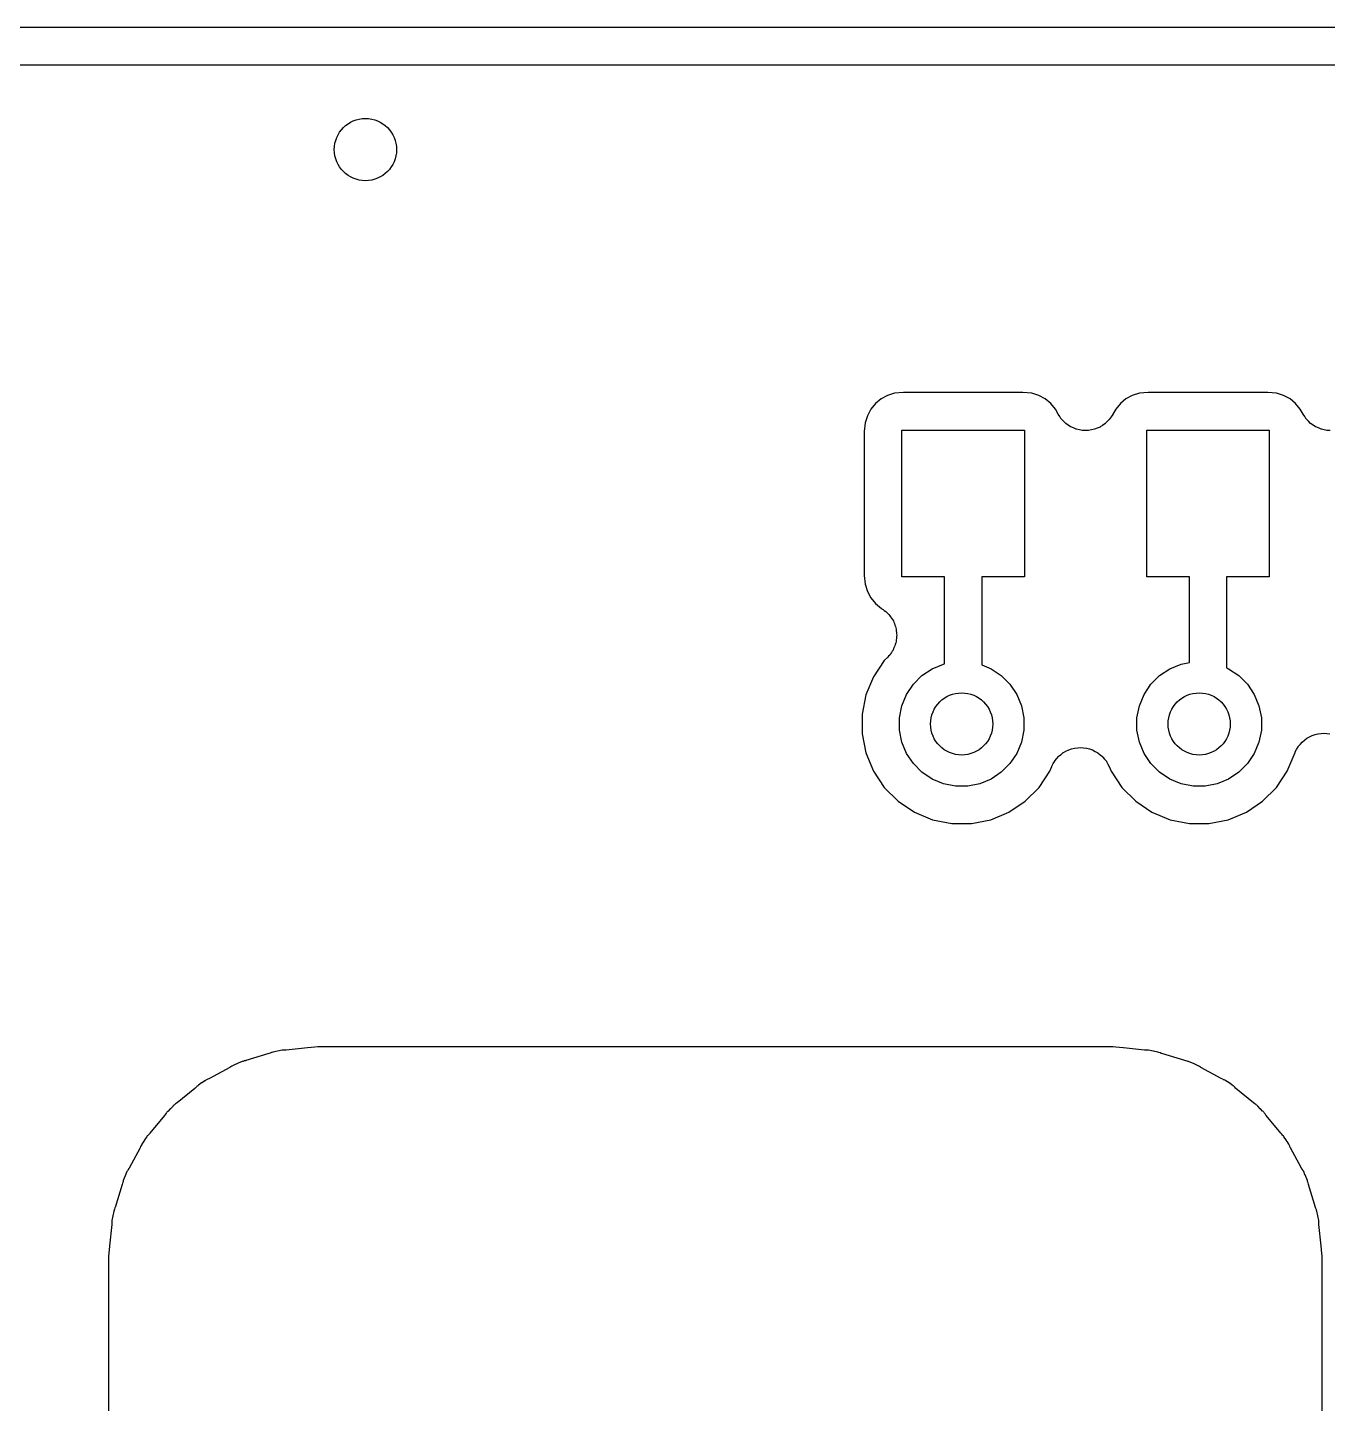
# Model space of a CAD drawing. Extents: x 98.9 to 141.5, y -118.8 to -76.2.
# Drawn here: x 106.42 to 111.73, y -88.29 to -82.68 of the extents above; entities that cross this region are included whole.
import ezdxf

# ---------------------------------------------------------------- set-up
doc = ezdxf.new("R2010")
doc.units = 0
doc.layers.add('BLACK', color=7, linetype='CONTINUOUS')

msp = doc.modelspace()

# ---------------------------------------------------------------- linework, layer by layer
at = {"layer": 'BLACK', "linetype": 'CONTINUOUS'}
for p, q in [((118.135, -82.6766), (104.465, -82.6766)), ((104.746, -82.829), (118.019, -82.829)), ((109.906, -84.1927), (109.883, -84.2117)), ((109.932, -84.1785), (109.906, -84.1927)), ((109.961, -84.1698), (109.932, -84.1785)), ((109.997, -84.1662), (109.961, -84.1698)), ((110.485, -84.1662), (109.997, -84.1662)), ((110.521, -84.1698), (110.485, -84.1662)), ((110.55, -84.1785), (110.521, -84.1698)), ((110.576, -84.1927), (110.55, -84.1785)), ((110.599, -84.2117), (110.576, -84.1927)), ((110.906, -84.1927), (110.883, -84.2117)), ((110.932, -84.1785), (110.906, -84.1927)), ((110.961, -84.1698), (110.932, -84.1785)), ((110.997, -84.1662), (110.961, -84.1698)), ((111.485, -84.1662), (110.997, -84.1662)), ((111.521, -84.1698), (111.485, -84.1662)), ((111.55, -84.1785), (111.521, -84.1698)), ((111.576, -84.1927), (111.55, -84.1785)), ((111.599, -84.2117), (111.576, -84.1927)), ((109.85, -84.2614), (109.841, -84.2901)), ((109.864, -84.2349), (109.85, -84.2614)), ((109.883, -84.2117), (109.864, -84.2349)), ((110.618, -84.2349), (110.599, -84.2117)), ((110.629, -84.2549), (110.618, -84.2349)), ((110.636, -84.2649), (110.629, -84.2549)), ((110.642, -84.2751), (110.636, -84.2649)), ((110.852, -84.2564), (110.845, -84.2665)), ((110.853, -84.2549), (110.852, -84.2559)), ((110.852, -84.2559), (110.852, -84.256)), ((110.852, -84.256), (110.852, -84.256)), ((110.852, -84.256), (110.852, -84.2564)), ((110.864, -84.2349), (110.853, -84.2549)), ((110.883, -84.2117), (110.864, -84.2349)), ((111.618, -84.2349), (111.599, -84.2117)), ((111.629, -84.2549), (111.618, -84.2349)), ((111.636, -84.2649), (111.629, -84.2549)), ((111.642, -84.2751), (111.636, -84.2649)), ((109.841, -84.2901), (109.837, -84.3262)), ((109.991, -84.92), (109.991, -84.32)), ((109.991, -84.32), (110.491, -84.32)), ((110.491, -84.32), (110.491, -84.92)), ((110.643, -84.2753), (110.642, -84.2751)), ((110.643, -84.2755), (110.643, -84.2753)), ((110.651, -84.284), (110.643, -84.2755)), ((110.66, -84.2927), (110.651, -84.284)), ((110.66, -84.2928), (110.66, -84.2927)), ((110.66, -84.293), (110.66, -84.2928)), ((110.67, -84.2998), (110.66, -84.293)), ((110.68, -84.3066), (110.67, -84.2998)), ((110.681, -84.3067), (110.68, -84.3066)), ((110.681, -84.3069), (110.681, -84.3067)), ((110.692, -84.3116), (110.681, -84.3069)), ((110.703, -84.3162), (110.692, -84.3116)), ((110.703, -84.3163), (110.703, -84.3162)), ((110.704, -84.3164), (110.703, -84.3163)), ((110.716, -84.3188), (110.704, -84.3164)), ((110.727, -84.3213), (110.716, -84.3188)), ((110.728, -84.3213), (110.727, -84.3213)), ((110.74, -84.3214), (110.728, -84.3213)), ((110.728, -84.3213), (110.728, -84.3213)), ((110.752, -84.3215), (110.74, -84.3214)), ((110.753, -84.3215), (110.752, -84.3215)), ((110.765, -84.3192), (110.753, -84.3215)), ((110.753, -84.3215), (110.753, -84.3215)), ((110.777, -84.3169), (110.765, -84.3192)), ((110.788, -84.3122), (110.777, -84.3168)), ((110.777, -84.3168), (110.777, -84.3168)), ((110.777, -84.3168), (110.777, -84.3169)), ((110.8, -84.3077), (110.788, -84.3122)), ((110.81, -84.3008), (110.8, -84.3074)), ((110.8, -84.3074), (110.8, -84.3075)), ((110.8, -84.3075), (110.8, -84.3077)), ((110.82, -84.2942), (110.81, -84.3008)), ((110.821, -84.294), (110.82, -84.2942)), ((110.829, -84.2854), (110.821, -84.2938)), ((110.821, -84.2938), (110.821, -84.294)), ((110.838, -84.2769), (110.829, -84.2854)), ((110.845, -84.2665), (110.838, -84.2764)), ((110.838, -84.2764), (110.838, -84.2766)), ((110.838, -84.2766), (110.838, -84.2769)), ((110.991, -84.92), (110.991, -84.32)), ((110.991, -84.32), (111.491, -84.32)), ((111.491, -84.32), (111.491, -84.92)), ((111.643, -84.2753), (111.642, -84.2751)), ((111.643, -84.2755), (111.643, -84.2753)), ((111.651, -84.284), (111.643, -84.2755)), ((111.66, -84.2927), (111.651, -84.284)), ((111.66, -84.2928), (111.66, -84.2927)), ((111.66, -84.293), (111.66, -84.2928)), ((111.67, -84.2998), (111.66, -84.293)), ((111.68, -84.3066), (111.67, -84.2998)), ((111.681, -84.3067), (111.68, -84.3066)), ((111.681, -84.3069), (111.681, -84.3067)), ((111.692, -84.3116), (111.681, -84.3069)), ((111.703, -84.3162), (111.692, -84.3116)), ((111.703, -84.3163), (111.703, -84.3162)), ((111.704, -84.3164), (111.703, -84.3163)), ((111.716, -84.3188), (111.704, -84.3164)), ((111.727, -84.3213), (111.716, -84.3188)), ((111.728, -84.3213), (111.727, -84.3213)), ((111.74, -84.3214), (111.728, -84.3213)), ((111.728, -84.3213), (111.728, -84.3213)), ((109.837, -84.3262), (109.837, -84.9138)), ((109.837, -84.9138), (109.841, -84.9499)), ((110.165, -84.92), (109.991, -84.92)), ((110.165, -85.275), (110.165, -84.92)), ((110.491, -84.92), (110.317, -84.92)), ((110.317, -84.92), (110.317, -85.2791)), ((111.165, -84.92), (110.991, -84.92)), ((111.165, -85.269), (111.165, -84.92)), ((111.491, -84.92), (111.317, -84.92)), ((111.317, -84.92), (111.317, -85.2915)), ((109.841, -84.9499), (109.85, -84.9786)), ((109.85, -84.9786), (109.864, -85.0051)), ((109.864, -85.0051), (109.883, -85.0283)), ((109.883, -85.0283), (109.908, -85.0489)), ((109.908, -85.0489), (109.909, -85.0498)), ((109.909, -85.0498), (109.914, -85.0526)), ((109.914, -85.0526), (109.919, -85.0568)), ((109.919, -85.0568), (109.925, -85.0606)), ((109.925, -85.0606), (109.929, -85.0648)), ((109.929, -85.0648), (109.933, -85.0685)), ((109.933, -85.0685), (109.938, -85.0736)), ((109.938, -85.0736), (109.942, -85.0783)), ((109.942, -85.0783), (109.945, -85.0832)), ((109.945, -85.0832), (109.949, -85.0878)), ((109.949, -85.0878), (109.952, -85.0936)), ((109.952, -85.0936), (109.956, -85.0991)), ((109.956, -85.0991), (109.958, -85.1045)), ((109.958, -85.1045), (109.961, -85.1097)), ((109.961, -85.1097), (109.962, -85.116)), ((109.962, -85.116), (109.965, -85.1221)), ((109.965, -85.1221), (109.966, -85.1278)), ((109.966, -85.1278), (109.968, -85.1335)), ((109.968, -85.1335), (109.968, -85.14)), ((109.968, -85.14), (109.969, -85.1464)), ((109.969, -85.1464), (109.969, -85.1523)), ((109.969, -85.1523), (109.97, -85.1581)), ((109.97, -85.1581), (109.969, -85.1647)), ((109.969, -85.1647), (109.969, -85.1712)), ((109.955, -85.2183), (109.951, -85.2232)), ((109.957, -85.2123), (109.955, -85.2183)), ((109.96, -85.2065), (109.957, -85.2123)), ((109.962, -85.2009), (109.96, -85.2065)), ((109.964, -85.1955), (109.962, -85.2009)), ((109.966, -85.1891), (109.964, -85.1955)), ((109.967, -85.1828), (109.966, -85.1891)), ((109.968, -85.177), (109.967, -85.1828)), ((109.969, -85.1712), (109.968, -85.177)), ((109.919, -85.2609), (109.875, -85.3275)), ((109.933, -85.2475), (109.919, -85.2609)), ((109.936, -85.243), (109.933, -85.2475)), ((109.941, -85.2388), (109.936, -85.243)), ((109.944, -85.2334), (109.941, -85.2388)), ((109.949, -85.2283), (109.944, -85.2334)), ((109.951, -85.2232), (109.949, -85.2283)), ((110.115, -85.2949), (110.161, -85.2758)), ((110.161, -85.2758), (110.165, -85.275)), ((111.085, -85.2949), (111.131, -85.2758)), ((111.131, -85.2758), (111.165, -85.269)), ((109.875, -85.3275), (109.844, -85.4015)), ((110.038, -85.3581), (110.073, -85.3227)), ((110.073, -85.3227), (110.115, -85.2949)), ((110.317, -85.2791), (110.355, -85.2949)), ((110.355, -85.2949), (110.397, -85.3227)), ((110.397, -85.3227), (110.432, -85.3581)), ((111.008, -85.3581), (111.043, -85.3227)), ((111.043, -85.3227), (111.085, -85.2949)), ((111.317, -85.2915), (111.325, -85.2949)), ((111.325, -85.2949), (111.367, -85.3227)), ((111.367, -85.3227), (111.402, -85.3581)), ((110.01, -85.3997), (110.038, -85.3581)), ((110.432, -85.3581), (110.46, -85.3997)), ((110.98, -85.3997), (111.008, -85.3581)), ((111.402, -85.3581), (111.43, -85.3997)), ((109.844, -85.4015), (109.829, -85.48)), ((109.981, -85.495), (109.991, -85.4459)), ((109.991, -85.4459), (110.01, -85.3997)), ((110.46, -85.3997), (110.479, -85.4459)), ((110.479, -85.4459), (110.489, -85.495)), ((110.951, -85.495), (110.961, -85.4459)), ((110.961, -85.4459), (110.98, -85.3997)), ((111.43, -85.3997), (111.449, -85.4459)), ((111.449, -85.4459), (111.459, -85.495)), ((109.829, -85.48), (109.829, -85.56)), ((109.981, -85.545), (109.981, -85.495)), ((110.489, -85.495), (110.489, -85.545)), ((110.951, -85.545), (110.951, -85.495)), ((111.459, -85.495), (111.459, -85.545)), ((109.991, -85.5941), (109.981, -85.545)), ((110.489, -85.545), (110.479, -85.5941)), ((110.961, -85.5941), (110.951, -85.545)), ((111.459, -85.545), (111.449, -85.5941)), ((111.703, -85.5588), (111.715, -85.5577)), ((111.715, -85.5577), (111.715, -85.5577)), ((111.715, -85.5577), (111.715, -85.5577)), ((111.715, -85.5577), (111.727, -85.559)), ((109.829, -85.56), (109.844, -85.6385)), ((110.01, -85.6403), (109.991, -85.5941)), ((110.479, -85.5941), (110.46, -85.6403)), ((110.98, -85.6403), (110.961, -85.5941)), ((111.449, -85.5941), (111.43, -85.6403)), ((111.603, -85.6237), (111.609, -85.6131)), ((111.609, -85.6127), (111.617, -85.6033)), ((111.609, -85.6129), (111.609, -85.6127)), ((111.609, -85.6131), (111.609, -85.6129)), ((111.617, -85.6033), (111.625, -85.5941)), ((111.625, -85.5938), (111.635, -85.586)), ((111.625, -85.5939), (111.625, -85.5938)), ((111.625, -85.5941), (111.625, -85.5939)), ((111.635, -85.586), (111.644, -85.5785)), ((111.644, -85.5785), (111.645, -85.5784)), ((111.645, -85.5783), (111.656, -85.5726)), ((111.645, -85.5784), (111.645, -85.5783)), ((111.656, -85.5726), (111.666, -85.567)), ((111.666, -85.567), (111.667, -85.5669)), ((111.667, -85.5668), (111.678, -85.5634)), ((111.667, -85.5669), (111.667, -85.5668)), ((111.678, -85.5634), (111.69, -85.56)), ((111.69, -85.56), (111.69, -85.5599)), ((111.69, -85.5599), (111.691, -85.5599)), ((111.691, -85.5599), (111.703, -85.5588)), ((111.727, -85.559), (111.739, -85.5602)), ((109.844, -85.6385), (109.875, -85.7125)), ((110.038, -85.6819), (110.01, -85.6403)), ((110.46, -85.6403), (110.432, -85.6819)), ((110.615, -85.671), (110.623, -85.6617)), ((110.623, -85.6617), (110.631, -85.6524)), ((110.631, -85.6521), (110.641, -85.6443)), ((110.631, -85.6522), (110.631, -85.6521)), ((110.631, -85.6524), (110.631, -85.6522)), ((110.641, -85.6443), (110.65, -85.6368)), ((110.65, -85.6367), (110.651, -85.6366)), ((110.65, -85.6368), (110.65, -85.6367)), ((110.651, -85.6366), (110.661, -85.6309)), ((110.661, -85.6309), (110.672, -85.6253)), ((110.672, -85.6252), (110.673, -85.6251)), ((110.672, -85.6253), (110.672, -85.6252)), ((110.673, -85.6251), (110.684, -85.6217)), ((110.684, -85.6217), (110.696, -85.6182)), ((110.696, -85.6182), (110.709, -85.6171)), ((110.696, -85.6182), (110.696, -85.6182)), ((110.696, -85.6182), (110.696, -85.6182)), ((110.709, -85.6171), (110.721, -85.6159)), ((110.721, -85.6159), (110.721, -85.616)), ((110.721, -85.616), (110.721, -85.616)), ((110.721, -85.616), (110.733, -85.6172)), ((110.733, -85.6172), (110.745, -85.6185)), ((110.745, -85.6185), (110.746, -85.6186)), ((110.746, -85.6186), (110.746, -85.6186)), ((110.746, -85.6186), (110.757, -85.6222)), ((110.757, -85.6222), (110.769, -85.6258)), ((110.769, -85.6258), (110.769, -85.6259)), ((110.769, -85.6259), (110.769, -85.626)), ((110.769, -85.626), (110.78, -85.6318)), ((110.78, -85.6318), (110.791, -85.6375)), ((110.791, -85.6375), (110.791, -85.6377)), ((110.791, -85.6377), (110.791, -85.6378)), ((110.791, -85.6378), (110.801, -85.6456)), ((110.801, -85.6456), (110.81, -85.6533)), ((110.81, -85.6533), (110.81, -85.6535)), ((110.81, -85.6535), (110.81, -85.6536)), ((110.81, -85.6536), (110.818, -85.6632)), ((110.818, -85.6632), (110.826, -85.6725)), ((111.008, -85.6819), (110.98, -85.6403)), ((111.43, -85.6403), (111.402, -85.6819)), ((111.565, -85.7125), (111.597, -85.6361)), ((111.597, -85.6344), (111.603, -85.6237)), ((111.597, -85.6348), (111.597, -85.6344)), ((111.597, -85.6349), (111.597, -85.6348)), ((111.597, -85.6348), (111.597, -85.6348)), ((111.597, -85.6361), (111.597, -85.6349)), ((109.875, -85.7125), (109.919, -85.7791)), ((110.073, -85.7173), (110.038, -85.6819)), ((110.115, -85.7451), (110.073, -85.7173)), ((110.397, -85.7173), (110.355, -85.7451)), ((110.432, -85.6819), (110.397, -85.7173)), ((110.551, -85.7791), (110.595, -85.7125)), ((110.595, -85.7125), (110.603, -85.6943)), ((110.603, -85.6927), (110.609, -85.6821)), ((110.603, -85.6931), (110.603, -85.6927)), ((110.603, -85.6943), (110.603, -85.6931)), ((110.603, -85.6931), (110.603, -85.6931)), ((110.603, -85.6931), (110.603, -85.6931)), ((110.609, -85.6821), (110.615, -85.6714)), ((110.615, -85.6712), (110.615, -85.671)), ((110.615, -85.6714), (110.615, -85.6712)), ((110.826, -85.6725), (110.826, -85.6727)), ((110.826, -85.6727), (110.826, -85.6729)), ((110.826, -85.6729), (110.832, -85.6837)), ((110.832, -85.6837), (110.837, -85.6943)), ((110.837, -85.6943), (110.845, -85.7125)), ((110.845, -85.7125), (110.889, -85.7791)), ((111.043, -85.7173), (111.008, -85.6819)), ((111.085, -85.7451), (111.043, -85.7173)), ((111.367, -85.7173), (111.325, -85.7451)), ((111.402, -85.6819), (111.367, -85.7173)), ((111.521, -85.7791), (111.565, -85.7125)), ((109.919, -85.7791), (109.976, -85.8357)), ((110.161, -85.7642), (110.115, -85.7451)), ((110.21, -85.774), (110.161, -85.7642)), ((110.26, -85.774), (110.21, -85.774)), ((110.309, -85.7642), (110.26, -85.774)), ((110.355, -85.7451), (110.309, -85.7642)), ((110.494, -85.8357), (110.551, -85.7791)), ((110.889, -85.7791), (110.946, -85.8357)), ((111.131, -85.7642), (111.085, -85.7451)), ((111.18, -85.774), (111.131, -85.7642)), ((111.23, -85.774), (111.18, -85.774)), ((111.279, -85.7642), (111.23, -85.774)), ((111.325, -85.7451), (111.279, -85.7642)), ((111.464, -85.8357), (111.521, -85.7791)), ((109.976, -85.8357), (110.042, -85.8801)), ((110.428, -85.8801), (110.494, -85.8357)), ((110.946, -85.8357), (111.012, -85.8801)), ((111.398, -85.8801), (111.464, -85.8357)), ((110.042, -85.8801), (110.116, -85.9108)), ((110.354, -85.9108), (110.428, -85.8801)), ((111.012, -85.8801), (111.086, -85.9108)), ((111.324, -85.9108), (111.398, -85.8801)), ((110.116, -85.9108), (110.195, -85.9264)), ((110.195, -85.9264), (110.275, -85.9264)), ((110.275, -85.9264), (110.354, -85.9108)), ((111.086, -85.9108), (111.165, -85.9264)), ((111.165, -85.9264), (111.245, -85.9264)), ((111.245, -85.9264), (111.324, -85.9108)), ((107.563, -86.8426), (107.476, -86.8513)), ((107.594, -86.8395), (107.563, -86.8425)), ((107.563, -86.8425), (107.563, -86.8426)), ((107.605, -86.8384), (107.594, -86.8395)), ((107.594, -86.8395), (107.594, -86.8395)), ((107.594, -86.8395), (107.594, -86.8395)), ((107.615, -86.8384), (107.605, -86.8384)), ((107.645, -86.8384), (107.615, -86.8384)), ((107.615, -86.8384), (107.615, -86.8384)), ((107.615, -86.8384), (107.615, -86.8384)), ((107.645, -86.8384), (107.645, -86.8384)), ((107.647, -86.8384), (107.645, -86.8384)), ((110.811, -86.8384), (107.647, -86.8384)), ((110.812, -86.8384), (110.811, -86.8384)), ((110.843, -86.8384), (110.812, -86.8384)), ((110.854, -86.8384), (110.843, -86.8384)), ((110.843, -86.8384), (110.843, -86.8384)), ((110.843, -86.8384), (110.843, -86.8384)), ((110.864, -86.8394), (110.854, -86.8384)), ((110.864, -86.8395), (110.864, -86.8394)), ((110.864, -86.8394), (110.864, -86.8394)), ((110.894, -86.8424), (110.864, -86.8395)), ((110.894, -86.8425), (110.894, -86.8424)), ((110.896, -86.8426), (110.894, -86.8425)), ((110.982, -86.8513), (110.896, -86.8426)), ((110.896, -86.8426), (110.896, -86.8426)), ((110.896, -86.8426), (110.896, -86.8426)), ((107.28, -86.9054), (107.26, -86.9138)), ((107.297, -86.8983), (107.28, -86.9054)), ((107.28, -86.9054), (107.28, -86.9054)), ((107.3, -86.8976), (107.297, -86.8983)), ((107.305, -86.896), (107.3, -86.8976)), ((107.311, -86.895), (107.305, -86.896)), ((107.312, -86.8945), (107.311, -86.895)), ((107.406, -86.8654), (107.312, -86.8945)), ((107.411, -86.8635), (107.406, -86.8654)), ((107.416, -86.862), (107.411, -86.8635)), ((107.418, -86.8614), (107.416, -86.862)), ((107.422, -86.8597), (107.418, -86.8614)), ((107.441, -86.8559), (107.422, -86.8597)), ((107.46, -86.8519), (107.441, -86.8558)), ((107.441, -86.8558), (107.441, -86.8559)), ((107.441, -86.8559), (107.441, -86.8559)), ((107.464, -86.8519), (107.46, -86.8519)), ((107.47, -86.8514), (107.464, -86.8519)), ((107.475, -86.8514), (107.47, -86.8514)), ((107.476, -86.8513), (107.475, -86.8514)), ((110.987, -86.8513), (110.982, -86.8513)), ((110.992, -86.8519), (110.987, -86.8513)), ((110.994, -86.8519), (110.992, -86.8519)), ((110.998, -86.8519), (110.994, -86.8519)), ((111.017, -86.8558), (110.998, -86.8519)), ((111.018, -86.8559), (111.017, -86.8558)), ((111.017, -86.8558), (111.017, -86.8558)), ((111.036, -86.8597), (111.018, -86.8559)), ((111.04, -86.8614), (111.036, -86.8597)), ((111.045, -86.8629), (111.04, -86.8614)), ((111.05, -86.8649), (111.045, -86.8629)), ((111.052, -86.8654), (111.05, -86.8649)), ((111.146, -86.8945), (111.052, -86.8654)), ((111.151, -86.8956), (111.146, -86.8945)), ((111.156, -86.8972), (111.151, -86.8956)), ((111.158, -86.8976), (111.156, -86.8972)), ((111.161, -86.8983), (111.158, -86.8976)), ((111.184, -86.9078), (111.161, -86.8983)), ((107.246, -86.9224), (107.163, -86.9676)), ((107.251, -86.9194), (107.246, -86.9224)), ((107.255, -86.9169), (107.251, -86.9194)), ((107.257, -86.9159), (107.255, -86.9169)), ((107.26, -86.9138), (107.257, -86.9159)), ((111.198, -86.9138), (111.184, -86.9078)), ((111.184, -86.9078), (111.184, -86.9078)), ((111.201, -86.9159), (111.198, -86.9138)), ((111.206, -86.9184), (111.201, -86.9159)), ((111.21, -86.9215), (111.206, -86.9184)), ((111.212, -86.9224), (111.21, -86.9215)), ((111.295, -86.9676), (111.212, -86.9224)), ((107.103, -87.0079), (107.031, -87.0672)), ((107.107, -87.004), (107.103, -87.0079)), ((107.111, -87.0005), (107.107, -87.004)), ((107.112, -86.9993), (107.111, -87.0005)), ((107.115, -86.997), (107.112, -86.9993)), ((107.118, -86.9946), (107.115, -86.997)), ((107.131, -86.9857), (107.118, -86.9943)), ((107.118, -86.9943), (107.118, -86.9946)), ((107.132, -86.9855), (107.131, -86.9857)), ((107.131, -86.9857), (107.131, -86.9857)), ((107.143, -86.9778), (107.132, -86.9855)), ((107.145, -86.9767), (107.143, -86.9777)), ((107.143, -86.9777), (107.143, -86.9778)), ((107.148, -86.9743), (107.145, -86.9767)), ((107.151, -86.9731), (107.148, -86.9743)), ((107.156, -86.9705), (107.151, -86.9731)), ((107.161, -86.9684), (107.156, -86.9705)), ((107.163, -86.9676), (107.161, -86.9684)), ((111.301, -86.9697), (111.295, -86.9676)), ((111.305, -86.9724), (111.301, -86.9697)), ((111.307, -86.9731), (111.305, -86.9724)), ((111.31, -86.9743), (111.307, -86.9731)), ((111.314, -86.9767), (111.31, -86.9743)), ((111.314, -86.977), (111.314, -86.9767)), ((111.327, -86.9855), (111.314, -86.977)), ((111.327, -86.9858), (111.327, -86.9855)), ((111.327, -86.9855), (111.327, -86.9855)), ((111.338, -86.9934), (111.327, -86.9858)), ((111.339, -86.9936), (111.338, -86.9934)), ((111.34, -86.9946), (111.339, -86.9936)), ((111.344, -86.997), (111.34, -86.9946)), ((111.346, -86.9993), (111.344, -86.997)), ((111.35, -87.0028), (111.346, -86.9993)), ((111.354, -87.0068), (111.35, -87.0028)), ((111.355, -87.0079), (111.354, -87.0068)), ((111.427, -87.0672), (111.355, -87.0079)), ((107.02, -87.075), (107.018, -87.0766)), ((107.025, -87.0714), (107.02, -87.075)), ((107.029, -87.0683), (107.025, -87.0714)), ((107.031, -87.0672), (107.029, -87.0683)), ((111.432, -87.0703), (111.427, -87.0672)), ((111.436, -87.074), (111.432, -87.0703)), ((111.438, -87.075), (111.436, -87.074)), ((111.44, -87.0766), (111.438, -87.075)), ((106.98, -87.1184), (106.92, -87.1903)), ((106.983, -87.1138), (106.98, -87.1184)), ((106.986, -87.1094), (106.983, -87.1138)), ((106.987, -87.108), (106.986, -87.1094)), ((106.989, -87.1055), (106.987, -87.108)), ((106.992, -87.1023), (106.989, -87.1055)), ((106.993, -87.1018), (106.992, -87.1023)), ((107.003, -87.0911), (106.993, -87.1018)), ((107.004, -87.0907), (107.003, -87.0911)), ((107.003, -87.0911), (107.003, -87.0911)), ((107.013, -87.0813), (107.004, -87.0907)), ((107.015, -87.0798), (107.013, -87.081)), ((107.013, -87.081), (107.013, -87.0813)), ((107.018, -87.0766), (107.015, -87.0798)), ((111.443, -87.0798), (111.44, -87.0766)), ((111.444, -87.0802), (111.443, -87.0798)), ((111.454, -87.0907), (111.444, -87.0802)), ((111.454, -87.0908), (111.454, -87.0907)), ((111.455, -87.0911), (111.454, -87.0908)), ((111.464, -87.1007), (111.455, -87.0911)), ((111.465, -87.101), (111.464, -87.1007)), ((111.466, -87.1023), (111.465, -87.101)), ((111.469, -87.1055), (111.466, -87.1023)), ((111.471, -87.108), (111.469, -87.1055)), ((111.474, -87.1123), (111.471, -87.108)), ((111.477, -87.1171), (111.474, -87.1123)), ((111.479, -87.1184), (111.477, -87.1171)), ((111.538, -87.1903), (111.479, -87.1184)), ((106.885, -87.2403), (106.882, -87.2452)), ((106.886, -87.2387), (106.885, -87.2403)), ((106.887, -87.2357), (106.886, -87.2387)), ((106.889, -87.2321), (106.887, -87.2357)), ((106.898, -87.219), (106.889, -87.2317)), ((106.889, -87.2317), (106.889, -87.2321)), ((106.906, -87.2073), (106.898, -87.2186)), ((106.898, -87.2186), (106.898, -87.219)), ((106.898, -87.219), (106.898, -87.219)), ((106.907, -87.2056), (106.906, -87.2071)), ((106.906, -87.2071), (106.906, -87.2073)), ((106.909, -87.2021), (106.907, -87.2056)), ((106.912, -87.1998), (106.909, -87.2021)), ((106.915, -87.1956), (106.912, -87.1998)), ((106.919, -87.1917), (106.915, -87.1956)), ((106.92, -87.1903), (106.919, -87.1917)), ((111.542, -87.1942), (111.538, -87.1903)), ((111.545, -87.1986), (111.542, -87.1942)), ((111.546, -87.1998), (111.545, -87.1986)), ((111.549, -87.2021), (111.546, -87.1998)), ((111.551, -87.2056), (111.549, -87.2021)), ((111.551, -87.206), (111.551, -87.2056)), ((111.56, -87.2186), (111.551, -87.206)), ((111.56, -87.2187), (111.56, -87.2186)), ((111.56, -87.219), (111.56, -87.2187)), ((111.568, -87.2304), (111.56, -87.219)), ((111.568, -87.2307), (111.568, -87.2304)), ((111.569, -87.2321), (111.568, -87.2307)), ((111.571, -87.2357), (111.569, -87.2321)), ((111.573, -87.2387), (111.571, -87.2357)), ((111.575, -87.2435), (111.573, -87.2387)), ((111.577, -87.2487), (111.575, -87.2435)), ((106.88, -87.2503), (106.835, -87.3338)), ((106.882, -87.2452), (106.88, -87.2503)), ((111.578, -87.2503), (111.577, -87.2487)), ((111.623, -87.3338), (111.578, -87.2503)), ((106.826, -87.3475), (106.819, -87.3653)), ((106.828, -87.3444), (106.826, -87.3475)), ((106.831, -87.3397), (106.828, -87.3444)), ((106.834, -87.3353), (106.831, -87.3397)), ((106.835, -87.3338), (106.834, -87.3353)), ((111.626, -87.3382), (111.623, -87.3338)), ((111.629, -87.3429), (111.626, -87.3382)), ((111.63, -87.3444), (111.629, -87.3429)), ((111.632, -87.3475), (111.63, -87.3444)), ((111.637, -87.3607), (111.632, -87.3475)), ((106.807, -87.4), (106.778, -87.494)), ((106.808, -87.3948), (106.807, -87.4)), ((106.81, -87.3897), (106.808, -87.3948)), ((106.811, -87.3843), (106.81, -87.3879)), ((106.81, -87.3879), (106.81, -87.3897)), ((106.819, -87.3653), (106.811, -87.3843)), ((106.819, -87.3653), (106.819, -87.3653)), ((106.819, -87.3653), (106.819, -87.3653)), ((111.638, -87.3608), (111.637, -87.3607)), ((111.647, -87.3843), (111.638, -87.3608)), ((111.648, -87.3879), (111.647, -87.3843)), ((111.65, -87.3931), (111.648, -87.3879)), ((111.651, -87.3983), (111.65, -87.3931)), ((111.651, -87.4), (111.651, -87.3983)), ((111.68, -87.494), (111.651, -87.4)), ((106.772, -87.5093), (106.768, -87.5282)), ((106.774, -87.5053), (106.772, -87.5093)), ((106.775, -87.5004), (106.774, -87.5053)), ((106.777, -87.4957), (106.775, -87.5004)), ((106.778, -87.494), (106.777, -87.4957)), ((111.682, -87.4987), (111.68, -87.494)), ((111.684, -87.5036), (111.682, -87.4987)), ((111.684, -87.5053), (111.684, -87.5036)), ((111.686, -87.5093), (111.684, -87.5053)), ((111.69, -87.5282), (111.686, -87.5093)), ((106.764, -87.564), (106.755, -87.6501)), ((106.768, -87.5286), (106.764, -87.5476)), ((106.764, -87.5476), (106.764, -87.552)), ((106.764, -87.552), (106.764, -87.5538)), ((106.764, -87.5538), (106.764, -87.5589)), ((106.764, -87.5589), (106.764, -87.564)), ((106.768, -87.5282), (106.768, -87.5286)), ((106.768, -87.5286), (106.768, -87.5286)), ((111.69, -87.5286), (111.69, -87.5282)), ((111.69, -87.5282), (111.69, -87.5282)), ((111.694, -87.5476), (111.69, -87.5286)), ((111.694, -87.552), (111.694, -87.5476)), ((111.694, -87.5571), (111.694, -87.552)), ((111.694, -87.5622), (111.694, -87.5571)), ((111.694, -87.564), (111.694, -87.5622)), ((111.703, -87.6501), (111.694, -87.564)), ((106.752, -87.6814), (106.751, -87.6922)), ((106.751, -87.6922), (106.751, -87.7019)), ((106.755, -87.6522), (106.752, -87.6812)), ((106.752, -87.6812), (106.752, -87.6814)), ((106.752, -87.6814), (106.752, -87.6814)), ((106.755, -87.6501), (106.755, -87.6519)), ((106.755, -87.6519), (106.755, -87.6522)), ((111.703, -87.6506), (111.703, -87.6501)), ((111.706, -87.6817), (111.703, -87.6506)), ((111.706, -87.6819), (111.706, -87.6817)), ((111.706, -87.6817), (111.706, -87.6817)), ((111.707, -87.6922), (111.706, -87.6819)), ((111.707, -87.7025), (111.707, -87.6922)), ((106.751, -87.7019), (106.751, -87.7021)), ((106.751, -87.7021), (106.751, -87.7022)), ((106.751, -87.7022), (106.751, -87.7339)), ((106.751, -87.7339), (106.751, -87.7344)), ((106.751, -87.7344), (106.751, -107.278)), ((111.707, -87.7027), (111.707, -87.7025)), ((111.707, -87.7025), (111.707, -87.7025)), ((111.707, -87.7323), (111.707, -87.7027)), ((111.707, -87.7327), (111.707, -87.7323)), ((111.707, -87.7344), (111.707, -87.7327)), ((111.707, -107.278), (111.707, -87.7344))]:
    msp.add_line(p, q, dxfattribs=at)
at = {"layer": 'BLACK'}
for centre in [(107.8, -83.175), (110.235, -85.52), (111.205, -85.52)]:
    msp.add_circle(centre, 0.127, dxfattribs=at)

doc.saveas('drawing.dxf')
